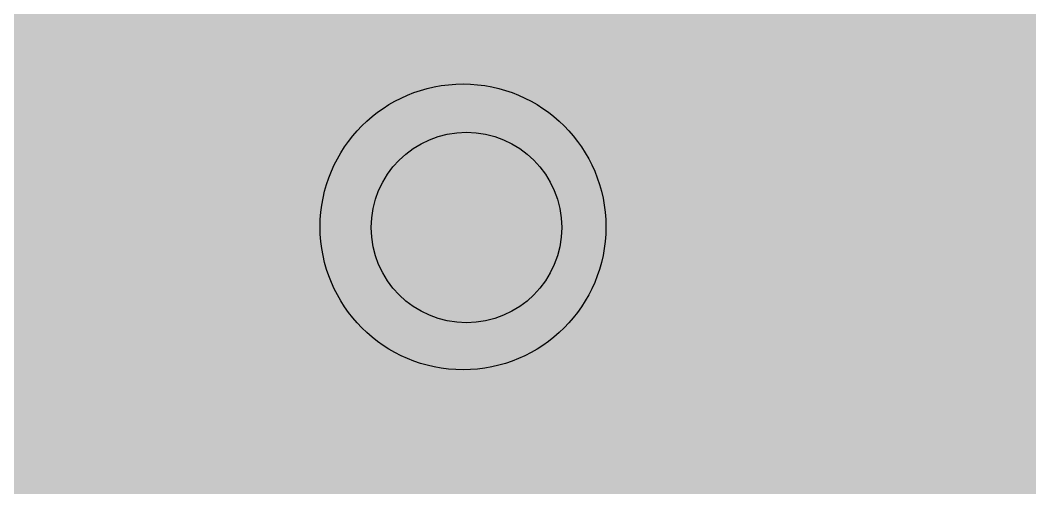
# Model space of a CAD drawing. Extents: x 0 to 10.8, y 0 to 6.1.
# Drawn here: x 4.087 to 4.671, y 1.133 to 1.403 of the extents above; entities that cross this region are included whole.
import ezdxf

# ---------------------------------------------------------------- set-up
doc = ezdxf.new("R2010")
doc.units = 0
for name, color, linetype in [('1', 22, 'CONTINUOUS'), ('116', 253, 'CONTINUOUS'), ('16', 175, 'CONTINUOUS'), ('20', 7, 'CONTINUOUS'), ('21', 253, 'CONTINUOUS'), ('29', 253, 'CONTINUOUS'), ('30', 253, 'CONTINUOUS'), ('31', 253, 'CONTINUOUS')]:
    doc.layers.add(name, color=color, linetype=linetype)

# ---------------------------------------------------------------- blocks, each defined once
blk = doc.blocks.new('PIE')
at = {"const_width": 0.5}
blk.add_lwpolyline([(0, -0.25, 1), (0, 0.25, 1), (0, -0.25)], format="xyb", dxfattribs=at)

msp = doc.modelspace()

# ---------------------------------------------------------------- linework, layer by layer
at = {"layer": '1'}
for points, const_width in [([(6.199547, 2.864701), (3.888843, 0.553996)], 0.016), ([(6.24, 2.85), (3.905, 0.515)], 0.032), ([(3.938059, 0.492906), (6.254701, 2.809547)], 0.016), ([(4.29002, 1.412496), (4.258543, 1.394319)], 0.016), ([(4.428067, 1.394319), (4.396591, 1.412496)], 0.016), ([(2.930823, 1.408), (4.282236, 1.408)], 0.016), ([(4.404378, 1.408), (4.742846, 1.408)], 0.016), ([(4.258543, 1.394319), (4.232843, 1.368618)], 0.016), ([(4.453768, 1.368618), (4.428067, 1.394319)], 0.016), ([(2.80315, 1.392), (4.256224, 1.392)], 0.016), ([(4.430386, 1.392), (4.726846, 1.392)], 0.016), ([(2.81915, 1.376), (4.240224, 1.376)], 0.016), ([(4.446386, 1.376), (4.710846, 1.376)], 0.016), ([(4.232843, 1.368618), (4.214665, 1.337142)], 0.016), ([(4.471945, 1.337142), (4.453768, 1.368618)], 0.016), ([(2.83515, 1.36), (4.227866, 1.36)], 0.016), ([(4.458748, 1.36), (4.694846, 1.36)], 0.016), ([(2.85115, 1.344), (4.218626, 1.344)], 0.016), ([(4.467988, 1.344), (4.678846, 1.344)], 0.016), ([(4.214665, 1.337142), (4.20526, 1.302031)], 0.016), ([(4.48135, 1.302031), (4.471945, 1.337142)], 0.016), ([(2.86715, 1.328), (4.212217, 1.328)], 0.016), ([(4.474398, 1.328), (4.662846, 1.328)], 0.016), ([(2.88315, 1.312), (4.207933, 1.312)], 0.016), ([(4.478681, 1.312), (4.646846, 1.312)], 0.016), ([(4.20526, 1.302031), (4.20526, 1.265681)], 0.016), ([(4.48135, 1.265681), (4.48135, 1.302031)], 0.016), ([(2.89915, 1.296), (4.20526, 1.296)], 0.016), ([(4.48135, 1.296), (4.630846, 1.296)], 0.016), ([(2.91515, 1.28), (4.20526, 1.28)], 0.016), ([(4.48135, 1.28), (4.614846, 1.28)], 0.016), ([(4.20526, 1.265681), (4.214665, 1.230571)], 0.016), ([(4.471945, 1.230571), (4.48135, 1.265681)], 0.016), ([(2.93115, 1.264), (4.205709, 1.264)], 0.016), ([(4.480898, 1.264), (4.598846, 1.264)], 0.016), ([(2.94715, 1.248), (4.209996, 1.248)], 0.016), ([(4.47661, 1.248), (4.582846, 1.248)], 0.016), ([(2.96315, 1.232), (4.21428, 1.232)], 0.016), ([(4.214665, 1.230571), (4.232843, 1.199094)], 0.016), ([(4.453768, 1.199094), (4.471945, 1.230571)], 0.016), ([(4.472327, 1.232), (4.566846, 1.232)], 0.016), ([(4.677154, 1.232), (6.143413, 1.232)], 0.016), ([(2.97915, 1.216), (4.223079, 1.216)], 0.016), ([(4.463528, 1.216), (4.550846, 1.216)], 0.016), ([(4.661154, 1.216), (6.152213, 1.216)], 0.016), ([(2.99515, 1.2), (4.232319, 1.2)], 0.016), ([(4.232843, 1.199094), (4.258543, 1.173394)], 0.016), ([(4.428067, 1.173394), (4.453768, 1.199094)], 0.016), ([(4.454287, 1.2), (4.534846, 1.2)], 0.016), ([(4.645154, 1.2), (6.161453, 1.2)], 0.016), ([(3.01115, 1.184), (4.247937, 1.184)], 0.016), ([(4.438673, 1.184), (4.518846, 1.184)], 0.016), ([(4.629154, 1.184), (6.177071, 1.184)], 0.016), ([(4.258543, 1.173394), (4.29002, 1.155217)], 0.016), ([(4.396591, 1.155217), (4.428067, 1.173394)], 0.016), ([(3.02715, 1.168), (4.267882, 1.168)], 0.016), ([(4.418724, 1.168), (4.502846, 1.168)], 0.016), ([(4.613154, 1.168), (6.197016, 1.168)], 0.016), ([(4.29002, 1.155217), (4.32513, 1.145811)], 0.016), ([(4.36148, 1.145811), (4.396591, 1.155217)], 0.016), ([(3.033996, 1.152), (4.302024, 1.152)], 0.016), ([(4.384583, 1.152), (4.486846, 1.152)], 0.016), ([(4.597154, 1.152), (6.231157, 1.152)], 0.016), ([(4.32513, 1.145811), (4.36148, 1.145811)], 0.016), ([(3.033996, 1.136), (4.470846, 1.136)], 0.016), ([(4.581154, 1.136), (7.514465, 1.136)], 0.016)]:
    msp.add_lwpolyline(points, dxfattribs=dict(at, const_width=const_width))
at = {"layer": '1', "const_width": 0.008}
for points in [[(4.282236, 1.404, 1), (4.282236, 1.412)], [(4.404378, 1.412, 1), (4.404378, 1.404)], [(4.261372, 1.39149, 1), (4.255715, 1.397147)], [(4.430895, 1.397147, 1), (4.425239, 1.39149)], [(4.256543, 1.397783, 1), (4.260544, 1.390855)], [(4.256224, 1.388, 1), (4.256224, 1.396)], [(4.426067, 1.390855, 1), (4.430067, 1.397783)], [(4.430386, 1.396, 1), (4.430386, 1.388)], [(4.240224, 1.372, 1), (4.240224, 1.38)], [(4.446386, 1.38, 1), (4.446386, 1.372)], [(4.230014, 1.371447, 1), (4.235671, 1.36579)], [(4.236306, 1.366618, 1), (4.229379, 1.370618)], [(4.457232, 1.370618, 1), (4.450304, 1.366618)], [(4.450939, 1.36579, 1), (4.456596, 1.371447)], [(4.227866, 1.356, 1), (4.227866, 1.364)], [(4.458748, 1.364, 1), (4.458748, 1.356)], [(4.218626, 1.34, 1), (4.218626, 1.348)], [(4.467988, 1.348, 1), (4.467988, 1.34)], [(4.218529, 1.336107, 1), (4.210802, 1.338177)], [(4.475809, 1.338177, 1), (4.468081, 1.336107)], [(4.211201, 1.339142, 1), (4.218129, 1.335141)], [(4.468481, 1.335141, 1), (4.475409, 1.339142)], [(4.212217, 1.324, 1), (4.212217, 1.332)], [(4.474398, 1.332, 1), (4.474398, 1.324)], [(4.662846, 1.324, 1), (4.662846, 1.332)], [(4.207933, 1.308, 1), (4.207933, 1.316)], [(4.478681, 1.316, 1), (4.478681, 1.308)], [(4.646846, 1.308, 1), (4.646846, 1.316)], [(4.20926, 1.302031, 1), (4.20126, 1.302031)], [(4.48535, 1.302031, 1), (4.47735, 1.302031)], [(4.201396, 1.303067, 1), (4.209124, 1.300996)], [(4.20526, 1.292, 1), (4.20526, 1.3)], [(4.48135, 1.3, 1), (4.48135, 1.292)], [(4.477487, 1.300996, 1), (4.485214, 1.303067)], [(4.630846, 1.292, 1), (4.630846, 1.3)], [(4.20526, 1.276, 1), (4.20526, 1.284)], [(4.48135, 1.284, 1), (4.48135, 1.276)], [(4.614846, 1.276, 1), (4.614846, 1.284)], [(4.209124, 1.266716, 1), (4.201396, 1.264646)], [(4.485214, 1.264646, 1), (4.477487, 1.266716)], [(4.20126, 1.265681, 1), (4.20926, 1.265681)], [(4.205709, 1.26, 1), (4.205709, 1.268)], [(4.480898, 1.268, 1), (4.480898, 1.26)], [(4.47735, 1.265681, 1), (4.48535, 1.265681)], [(4.598846, 1.26, 1), (4.598846, 1.268)], [(4.209996, 1.244, 1), (4.209996, 1.252)], [(4.47661, 1.252, 1), (4.47661, 1.244)], [(4.582846, 1.244, 1), (4.582846, 1.252)], [(4.218129, 1.232571, 1), (4.211201, 1.228571)], [(4.21428, 1.228, 1), (4.21428, 1.236)], [(4.472327, 1.236, 1), (4.472327, 1.228)], [(4.475409, 1.228571, 1), (4.468481, 1.232571)], [(4.566846, 1.228, 1), (4.566846, 1.236)], [(4.677154, 1.236, 1), (4.677154, 1.228)], [(4.210802, 1.229536, 1), (4.218529, 1.231606)], [(4.468081, 1.231606, 1), (4.475809, 1.229536)], [(4.223079, 1.212, 1), (4.223079, 1.22)], [(4.463528, 1.22, 1), (4.463528, 1.212)], [(4.550846, 1.212, 1), (4.550846, 1.22)], [(4.661154, 1.22, 1), (4.661154, 1.212)], [(4.235671, 1.201923, 1), (4.230014, 1.196266)], [(4.229379, 1.197094, 1), (4.236306, 1.201095)], [(4.232319, 1.196, 1), (4.232319, 1.204)], [(4.450304, 1.201095, 1), (4.457232, 1.197094)], [(4.454287, 1.204, 1), (4.454287, 1.196)], [(4.456596, 1.196266, 1), (4.450939, 1.201923)], [(4.534846, 1.196, 1), (4.534846, 1.204)], [(4.645154, 1.204, 1), (4.645154, 1.196)], [(4.247937, 1.18, 1), (4.247937, 1.188)], [(4.438673, 1.188, 1), (4.438673, 1.18)], [(4.518846, 1.18, 1), (4.518846, 1.188)], [(4.629154, 1.188, 1), (4.629154, 1.18)], [(4.260544, 1.176858, 1), (4.256543, 1.16993)], [(4.255715, 1.170565, 1), (4.261372, 1.176222)], [(4.425239, 1.176222, 1), (4.430895, 1.170565)], [(4.430067, 1.16993, 1), (4.426067, 1.176858)], [(4.267882, 1.164, 1), (4.267882, 1.172)], [(4.418724, 1.172, 1), (4.418724, 1.164)], [(4.502846, 1.164, 1), (4.502846, 1.172)], [(4.613154, 1.172, 1), (4.613154, 1.164)], [(4.291055, 1.15908, 1), (4.288985, 1.151353)], [(4.288019, 1.151753, 1), (4.29202, 1.15868)], [(4.39459, 1.15868, 1), (4.398591, 1.151753)], [(4.397626, 1.151353, 1), (4.395556, 1.15908)], [(4.302024, 1.148, 1), (4.302024, 1.156)], [(4.384583, 1.156, 1), (4.384583, 1.148)], [(4.486846, 1.148, 1), (4.486846, 1.156)], [(4.597154, 1.156, 1), (4.597154, 1.148)], [(4.32513, 1.149811, 1), (4.32513, 1.141811)], [(4.324095, 1.141947, 1), (4.326165, 1.149675)], [(4.360445, 1.149675, 1), (4.362515, 1.141947)], [(4.36148, 1.141811, 1), (4.36148, 1.149811)], [(4.470846, 1.132, 1), (4.470846, 1.14)], [(4.581154, 1.14, 1), (4.581154, 1.132)]]:
    msp.add_lwpolyline(points, format="xyb", dxfattribs=at)
at = {"layer": '116'}
for points, const_width in [([(4.343307, 1.238583, 1), (4.343307, 1.329134, 1), (4.343307, 1.238583)], 0.07874), ([(4.345276, 1.251969, 1), (4.345276, 1.314961, 1), (4.345276, 1.251969)], 0.051181)]:
    msp.add_lwpolyline(points, format="xyb", dxfattribs=dict(at, const_width=const_width))
at = {"layer": '16', "const_width": 0.016}
for points in [[(4.326098, 1.414531), (4.292866, 1.405626)], [(4.393744, 1.405626), (4.360512, 1.414531)], [(2.930823, 1.408), (4.301728, 1.408)], [(4.384886, 1.408), (6.230862, 1.408)], [(4.292866, 1.405626), (4.263067, 1.388421)], [(4.423543, 1.388421), (4.393744, 1.405626)], [(2.82715, 1.392), (4.269268, 1.392)], [(4.263067, 1.388421), (4.23874, 1.364094)], [(4.417346, 1.392), (6.198402, 1.392)], [(4.44787, 1.364094), (4.423543, 1.388421)], [(2.81115, 1.376), (4.250646, 1.376)], [(4.435965, 1.376), (6.17978, 1.376)], [(2.79515, 1.36), (4.236378, 1.36)], [(4.23874, 1.364094), (4.221535, 1.334295)], [(4.465075, 1.334295), (4.44787, 1.364094)], [(4.450236, 1.36), (6.165512, 1.36)], [(2.77915, 1.344), (4.227142, 1.344)], [(4.459472, 1.344), (6.156276, 1.344)], [(4.221535, 1.334295), (4.21263, 1.301063)], [(4.47398, 1.301063), (4.465075, 1.334295)], [(2.76315, 1.328), (4.21985, 1.328)], [(4.466764, 1.328), (6.148984, 1.328)], [(2.74715, 1.312), (4.215563, 1.312)], [(4.471051, 1.312), (6.144697, 1.312)], [(4.21263, 1.301063), (4.21263, 1.26665)], [(4.47398, 1.26665), (4.47398, 1.301063)], [(2.73115, 1.296), (4.21263, 1.296)], [(4.47398, 1.296), (6.141764, 1.296)], [(2.71515, 1.28), (4.21263, 1.28)], [(4.47398, 1.28), (6.141764, 1.28)], [(4.21263, 1.26665), (4.221535, 1.233417)], [(4.465075, 1.233417), (4.47398, 1.26665)], [(2.69915, 1.264), (4.213339, 1.264)], [(4.473268, 1.264), (6.142472, 1.264)], [(2.677583, 1.248), (4.217626, 1.248)], [(4.46898, 1.248), (6.14676, 1.248)], [(2.607807, 1.232), (4.22235, 1.232)], [(4.221535, 1.233417), (4.23874, 1.203618)], [(4.44787, 1.203618), (4.465075, 1.233417)], [(4.464256, 1.232), (6.151484, 1.232)], [(2.076154, 1.216), (4.231591, 1.216)], [(4.455016, 1.216), (6.160724, 1.216)], [(4.23874, 1.203618), (4.263067, 1.179291)], [(4.423543, 1.179291), (4.44787, 1.203618)], [(2.060154, 1.2), (4.242358, 1.2)], [(4.444252, 1.2), (6.171492, 1.2)], [(2.044154, 1.184), (4.258358, 1.184)], [(4.428252, 1.184), (6.187492, 1.184)], [(4.263067, 1.179291), (4.292866, 1.162087)], [(4.393744, 1.162087), (4.423543, 1.179291)], [(2.028154, 1.168), (4.282622, 1.168)], [(4.403984, 1.168), (6.211756, 1.168)], [(4.292866, 1.162087), (4.326098, 1.153181)], [(4.360512, 1.153181), (4.393744, 1.162087)], [(2.012154, 1.152), (8.766, 1.152)], [(4.326098, 1.153181), (4.360512, 1.153181)], [(1.996154, 1.136), (8.766, 1.136)]]:
    msp.add_lwpolyline(points, dxfattribs=at)
at = {"layer": '16', "const_width": 0.008}
for points in [[(4.301728, 1.404, 1), (4.301728, 1.412)], [(4.384886, 1.412, 1), (4.384886, 1.404)], [(4.291831, 1.40949, 1), (4.293902, 1.401762)], [(4.294866, 1.402162, 1), (4.290866, 1.40909)], [(4.395744, 1.40909, 1), (4.391744, 1.402162)], [(4.392709, 1.401762, 1), (4.394779, 1.40949)], [(4.265895, 1.385593, 1), (4.260239, 1.39125)], [(4.269268, 1.388, 1), (4.269268, 1.396)], [(4.417346, 1.396, 1), (4.417346, 1.388)], [(4.426372, 1.39125, 1), (4.420715, 1.385593)], [(4.261067, 1.391885, 1), (4.265067, 1.384957)], [(4.421543, 1.384957, 1), (4.425543, 1.391885)], [(4.250646, 1.372, 1), (4.250646, 1.38)], [(4.435965, 1.38, 1), (4.435965, 1.372)], [(4.235912, 1.366923, 1), (4.241569, 1.361266)], [(4.242204, 1.362094, 1), (4.235276, 1.366095)], [(4.236378, 1.356, 1), (4.236378, 1.364)], [(4.451334, 1.366095, 1), (4.444406, 1.362094)], [(4.445042, 1.361266, 1), (4.450699, 1.366923)], [(4.450236, 1.364, 1), (4.450236, 1.356)], [(4.227142, 1.34, 1), (4.227142, 1.348)], [(4.459472, 1.348, 1), (4.459472, 1.34)], [(4.218071, 1.336295, 1), (4.225, 1.332295)], [(4.225399, 1.33326, 1), (4.217672, 1.335331)], [(4.468938, 1.335331, 1), (4.461211, 1.33326)], [(4.461611, 1.332295, 1), (4.468539, 1.336295)], [(4.21985, 1.324, 1), (4.21985, 1.332)], [(4.466764, 1.332, 1), (4.466764, 1.324)], [(4.215563, 1.308, 1), (4.215563, 1.316)], [(4.471051, 1.316, 1), (4.471051, 1.308)], [(4.21663, 1.301063, 1), (4.20863, 1.301063)], [(4.47798, 1.301063, 1), (4.46998, 1.301063)], [(4.208766, 1.302098, 1), (4.216494, 1.300028)], [(4.21263, 1.292, 1), (4.21263, 1.3)], [(4.47398, 1.3, 1), (4.47398, 1.292)], [(4.470117, 1.300028, 1), (4.477844, 1.302098)], [(4.21263, 1.276, 1), (4.21263, 1.284)], [(4.47398, 1.284, 1), (4.47398, 1.276)], [(4.216494, 1.267685, 1), (4.208766, 1.265614)], [(4.477844, 1.265614, 1), (4.470117, 1.267685)], [(4.20863, 1.26665, 1), (4.21663, 1.26665)], [(4.213339, 1.26, 1), (4.213339, 1.268)], [(4.473268, 1.268, 1), (4.473268, 1.26)], [(4.46998, 1.26665, 1), (4.47798, 1.26665)], [(4.217626, 1.244, 1), (4.217626, 1.252)], [(4.46898, 1.252, 1), (4.46898, 1.244)], [(4.225, 1.235417, 1), (4.218071, 1.231417)], [(4.217672, 1.232382, 1), (4.225399, 1.234453)], [(4.22235, 1.228, 1), (4.22235, 1.236)], [(4.464256, 1.236, 1), (4.464256, 1.228)], [(4.461211, 1.234453, 1), (4.468938, 1.232382)], [(4.468539, 1.231417, 1), (4.461611, 1.235417)], [(4.231591, 1.212, 1), (4.231591, 1.22)], [(4.455016, 1.22, 1), (4.455016, 1.212)], [(4.241569, 1.206447, 1), (4.235912, 1.20079)], [(4.235276, 1.201618, 1), (4.242204, 1.205618)], [(4.444406, 1.205618, 1), (4.451334, 1.201618)], [(4.450699, 1.20079, 1), (4.445042, 1.206447)], [(4.242358, 1.196, 1), (4.242358, 1.204)], [(4.444252, 1.204, 1), (4.444252, 1.196)], [(4.258358, 1.18, 1), (4.258358, 1.188)], [(4.428252, 1.188, 1), (4.428252, 1.18)], [(4.265067, 1.182755, 1), (4.261067, 1.175827)], [(4.260239, 1.176463, 1), (4.265895, 1.18212)], [(4.420715, 1.18212, 1), (4.426372, 1.176463)], [(4.425543, 1.175827, 1), (4.421543, 1.182755)], [(4.282622, 1.164, 1), (4.282622, 1.172)], [(4.403984, 1.172, 1), (4.403984, 1.164)], [(4.293902, 1.16595, 1), (4.291831, 1.158223)], [(4.290866, 1.158623, 1), (4.294866, 1.165551)], [(4.391744, 1.165551, 1), (4.395744, 1.158623)], [(4.394779, 1.158223, 1), (4.392709, 1.16595)], [(4.326098, 1.157181, 1), (4.326098, 1.149181)], [(4.325063, 1.149317, 1), (4.327134, 1.157045)], [(4.359476, 1.157045, 1), (4.361547, 1.149317)], [(4.360512, 1.149181, 1), (4.360512, 1.157181)]]:
    msp.add_lwpolyline(points, format="xyb", dxfattribs=at)
at = {"layer": '20'}
for centre, radius in [((4.343307, 1.283858), 0.082677), ((4.345276, 1.283465), 0.055118)]:
    msp.add_circle(centre, radius, dxfattribs=at)
at = {"layer": '21', "const_width": 0.005}
msp.add_lwpolyline([(4.205512, 0.358661), (4.205512, 3.705118)], dxfattribs=at)
at = {"layer": '29'}
for points, const_width in [([(4.343307, 1.24052, 1), (4.343307, 1.327197, 1), (4.343307, 1.24052)], 0.086677), ([(4.345276, 1.253906, 1), (4.345276, 1.313024, 1), (4.345276, 1.253906)], 0.059118)]:
    msp.add_lwpolyline(points, format="xyb", dxfattribs=dict(at, const_width=const_width))
at = {"layer": '30'}
for points, const_width in [([(4.343307, 1.24052, 1), (4.343307, 1.327197, 1), (4.343307, 1.24052)], 0.086677), ([(4.345276, 1.253906, 1), (4.345276, 1.313024, 1), (4.345276, 1.253906)], 0.059118)]:
    msp.add_lwpolyline(points, format="xyb", dxfattribs=dict(at, const_width=const_width))

# ---------------------------------------------------------------- block references
at = {"layer": '1', "xscale": 0.244094, "yscale": 0.244094}
msp.add_blockref('PIE', (4.343307, 1.283858), dxfattribs=at)
at = {"layer": '29', "xscale": 0.252094, "yscale": 0.252094}
msp.add_blockref('PIE', (4.343307, 1.283858), dxfattribs=at)
at = {"layer": '31', "xscale": 0.244094, "yscale": 0.244094}
msp.add_blockref('PIE', (4.343307, 1.283858), dxfattribs=at)

doc.saveas('drawing.dxf')
